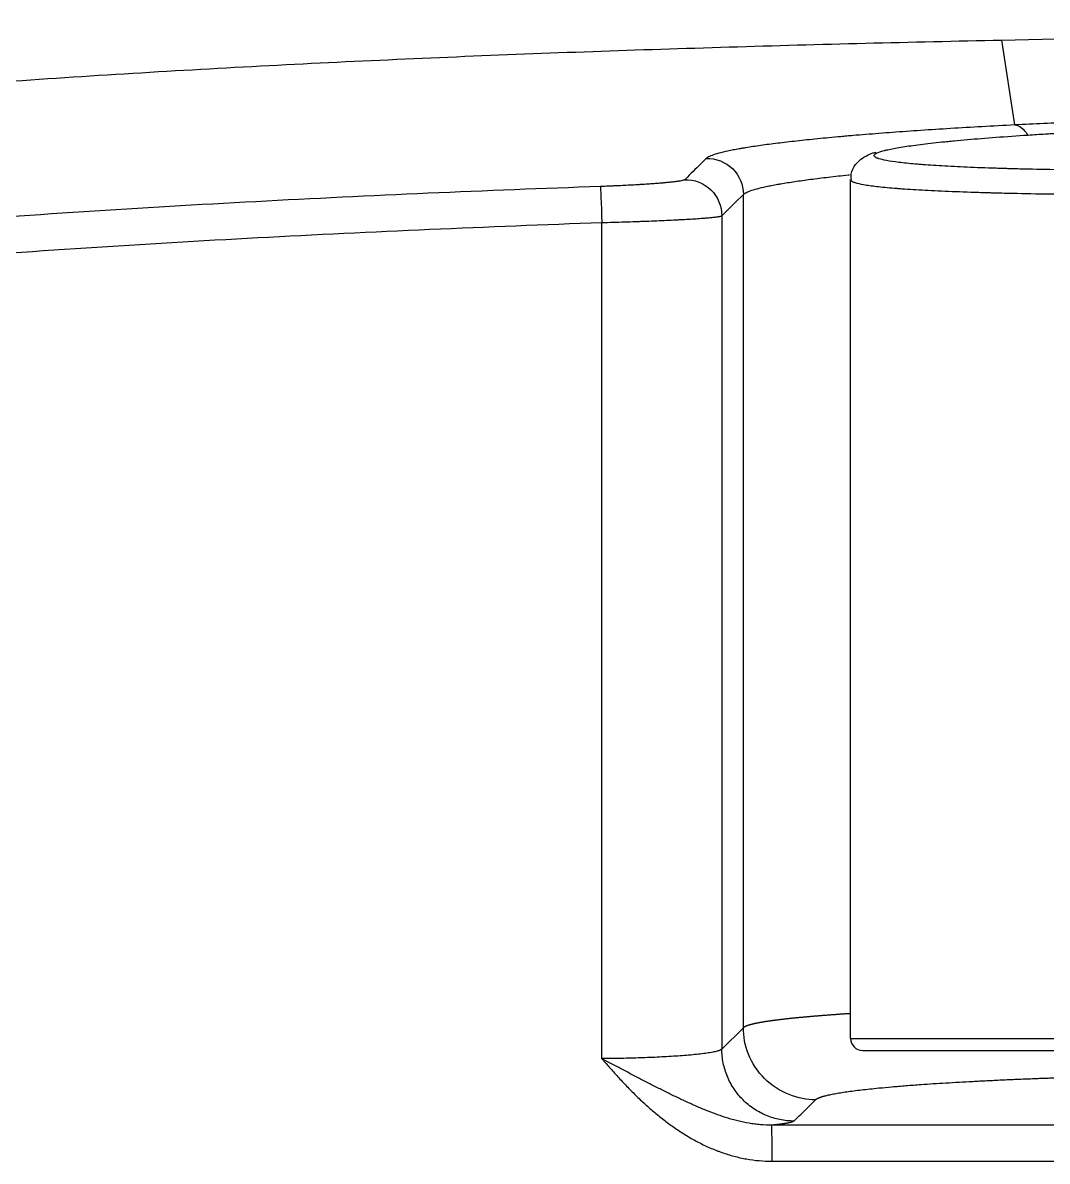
# Model space of a CAD drawing. Header units: millimetres. Extents: x -33000 to 294000, y 0 to 42408.
# Drawn here: x 56845.81 to 56888.43, y 13897.1 to 13944.44 of the extents above; entities that cross this region are included whole.
import ezdxf

# ---------------------------------------------------------------- set-up
doc = ezdxf.new("R2010")
doc.units = ezdxf.units.MM
doc.header["$LTSCALE"] = 50
doc.layers.add('arch', color=8, linetype='Continuous')

msp = doc.modelspace()

# ---------------------------------------------------------------- linework, layer by layer
at = {"layer": 'arch', "linetype": 'Continuous'}
for p, q in [((56887.081, 13940.196), (56886.538, 13943.725)), ((56880.248, 13902.207), (56880.248, 13937.925)), ((56875.786, 13902.654), (56875.786, 13937.305)), ((56874.89, 13936.422), (56874.89, 13901.768)), ((56875.786, 13902.654), (56874.89, 13901.768)), ((56880.248, 13902.207), (56906.768, 13902.207)), ((56880.748, 13901.707), (56906.605, 13901.707))]:
    msp.add_line(p, q, dxfattribs=at)
msp.add_arc((56880.748, 13902.207), 0.5, 180, 270, dxfattribs=at)
at = {"layer": 'arch', "linetype": 'Continuous', "extrusion": (0, 0, -1)}
for centre, major_axis, ratio, start_param, end_param in [((56887.112, 13938.699, 0), (-0.076, 1.498), 0.514192, 0.058252, 0.785639), ((56874.288, 13937.305, 0), (-1.053, 1.068), 0.997304, 0.748443, 2.347461), ((56869.897, 13936.139, 0), (-0.053, 1.499), 0.00001, 0.049886, 1.570771), ((56873.392, 13936.422, 0), (-1.053, 1.068), 0.997302, 0.748005, 2.347892)]:
    msp.add_ellipse(centre, major_axis=major_axis, ratio=ratio, start_param=start_param, end_param=end_param, dxfattribs=at)
at = {"layer": 'arch', "linetype": 'Continuous'}
for points, knots in [([(56886.538, 13943.725, 0), (56892.482, 13943.849, 0), (56898.426, 13943.958, 0), (56910.315, 13944.144, 0), (56916.259, 13944.221, 0), (56925.176, 13944.309, 0), (56928.149, 13944.333, 0), (56934.094, 13944.374, 0), (56937.066, 13944.39, 0), (56945.984, 13944.426, 0), (56951.929, 13944.437, 0), (56963.82, 13944.445, 0), (56972.738, 13944.441, 0), (56981.655, 13944.422, 0), (56987.601, 13944.406, 0), (56990.573, 13944.397, 0), (56999.491, 13944.364, 0), (57005.436, 13944.336, 0), (57014.354, 13944.289, 0), (57017.327, 13944.272, 0), (57023.272, 13944.238, 0), (57026.244, 13944.22, 0), (57029.217, 13944.203, 0)], [0, 0, 0, 0, 0.125, 0.125, 0.25, 0.25, 0.3125, 0.3125, 0.375, 0.375, 0.5, 0.5, 0.625, 0.6875, 0.6875, 0.75, 0.75, 0.875, 0.875, 0.9375, 0.9375, 1, 1, 1, 1]), ([(56841.187, 13941.717, 0), (56843.074, 13941.862, 0), (56844.96, 13941.996, 0), (56848.735, 13942.248, 0), (56852.511, 13942.482, 0), (56856.289, 13942.683, 0), (56860.068, 13942.869, 0), (56861.958, 13942.955, 0), (56865.738, 13943.114, 0), (56867.628, 13943.187, 0), (56871.409, 13943.321, 0), (56873.3, 13943.382, 0), (56878.973, 13943.553, 0), (56882.755, 13943.646, 0), (56886.538, 13943.725, 0)], [0, 0, 0, 0, 0.125, 0.125, 0.25, 0.375, 0.375, 0.5, 0.5, 0.625, 0.625, 0.75, 0.75, 1, 1, 1, 1]), ([(56887.081, 13940.196, 0), (56886.614, 13940.173, 0), (56886.157, 13940.148, 0), (56885.266, 13940.099, 0), (56884.397, 13940.047, 0), (56883.156, 13939.967, 0), (56881.98, 13939.884, 0), (56881.239, 13939.827, 0), (56880.699, 13939.782, 0), (56880.522, 13939.768, 0), (56880.304, 13939.749, 0), (56880.26, 13939.745, 0), (56880.174, 13939.738, 0), (56880.045, 13939.727, 0), (56879.919, 13939.715, 0), (56879.501, 13939.678, 0), (56878.861, 13939.617, 0), (56877.987, 13939.526, 0), (56877.198, 13939.433, 0), (56876.729, 13939.372, 0), (56876.288, 13939.31, 0), (56876.083, 13939.278, 0), (56875.867, 13939.243, 0), (56875.844, 13939.24, 0), (56875.797, 13939.232, 0), (56875.727, 13939.22, 0), (56875.571, 13939.193, 0), (56875.446, 13939.17, 0), (56875.208, 13939.124, 0), (56874.924, 13939.063, 0), (56874.594, 13938.974, 0), (56874.438, 13938.916, 0), (56874.315, 13938.859, 0), (56874.27, 13938.83, 0), (56874.241, 13938.802, 0)], [0, 0, 0, 0, 0.0625, 0.0625, 0.125, 0.1875, 0.25, 0.3125, 0.3125, 0.34375, 0.34375, 0.351563, 0.351563, 0.359375, 0.375, 0.375, 0.4375, 0.5, 0.5625, 0.625, 0.625, 0.6875, 0.6875, 0.695312, 0.695312, 0.703125, 0.71875, 0.75, 0.75, 0.8125, 0.875, 0.9375, 0.9375, 1, 1, 1, 1]), ([(56881.551, 13939.106, 0), (56881.578, 13939.113, 0), (56881.606, 13939.121, 0), (56881.652, 13939.133, 0), (56881.669, 13939.137, 0), (56881.703, 13939.146, 0), (56881.721, 13939.15, 0), (56881.775, 13939.163, 0), (56881.813, 13939.171, 0), (56882.012, 13939.214, 0), (56882.2, 13939.248, 0), (56882.632, 13939.316, 0), (56882.876, 13939.35, 0), (56883.419, 13939.419, 0), (56883.718, 13939.453, 0), (56884.129, 13939.495, 0), (56884.213, 13939.504, 0), (56884.383, 13939.521, 0), (56884.644, 13939.546, 0), (56884.917, 13939.571, 0), (56885.481, 13939.621, 0), (56885.879, 13939.653, 0), (56886.721, 13939.716, 0), (56887.164, 13939.747, 0), (56887.863, 13939.793, 0), (56888.102, 13939.808, 0), (56888.408, 13939.827, 0), (56888.469, 13939.83, 0), (56888.593, 13939.838, 0), (56888.779, 13939.849, 0), (56888.967, 13939.86, 0), (56889.598, 13939.895, 0), (56890.118, 13939.923, 0), (56891.187, 13939.975, 0), (56891.737, 13940, 0), (56892.864, 13940.048, 0), (56893.442, 13940.07, 0), (56894.036, 13940.092, 0)], [0, 0, 0, 0, 0.021526, 0.021526, 0.033175, 0.033175, 0.044823, 0.044823, 0.06812, 0.06812, 0.161308, 0.161308, 0.254496, 0.254496, 0.347684, 0.347684, 0.370981, 0.370981, 0.394278, 0.440872, 0.440872, 0.53406, 0.53406, 0.627248, 0.627248, 0.673842, 0.673842, 0.685491, 0.685491, 0.697139, 0.720436, 0.720436, 0.813624, 0.813624, 0.906812, 0.906812, 1, 1, 1, 1]), ([(56880.281, 13937.924, 0), (56880.269, 13938.001, 0), (56880.255, 13938.235, 0), (56880.453, 13938.576, 0), (56880.697, 13938.806, 0), (56880.941, 13938.943, 0), (56881.118, 13939.016, 0), (56881.258, 13939.053, 0), (56881.302, 13939.062, 0)], [0, 0, 0, 0, 0.075719, 0.245634, 0.40836, 0.601237, 0.878176, 1, 1, 1, 1]), ([(56881.417, 13938.791, 0), (56881.41, 13938.794, 0), (56881.403, 13938.796, 0), (56881.385, 13938.802, 0), (56881.375, 13938.806, 0), (56881.356, 13938.813, 0), (56881.347, 13938.817, 0), (56881.321, 13938.828, 0), (56881.306, 13938.835, 0), (56881.266, 13938.858, 0), (56881.247, 13938.873, 0), (56881.213, 13938.918, 0), (56881.229, 13938.981, 0), (56881.366, 13939.046, 0), (56881.491, 13939.088, 0), (56881.52, 13939.097, 0), (56881.551, 13939.106, 0)], [0, 0, 0, 0, 0.024325, 0.024325, 0.061633, 0.061633, 0.098941, 0.098941, 0.173556, 0.173556, 0.322788, 0.322788, 0.621251, 0.919713, 0.919713, 1, 1, 1, 1]), ([(56874.241, 13938.802, 0), (56874.189, 13938.75, 0), (56874.137, 13938.699, 0), (56873.875, 13938.441, 0), (56873.666, 13938.235, 0), (56873.419, 13937.993, 0), (56873.382, 13937.956, 0), (56873.345, 13937.919, 0)], [0, 0, 0, 0, 0.175122, 0.175122, 0.875608, 0.875608, 1, 1, 1, 1]), ([(56906.427, 13938.502, 0), (56905.833, 13938.483, 0), (56905.235, 13938.465, 0), (56904.027, 13938.433, 0), (56903.418, 13938.417, 0), (56902.19, 13938.389, 0), (56901.571, 13938.377, 0), (56900.791, 13938.362, 0), (56900.635, 13938.36, 0), (56900.321, 13938.354, 0), (56900.164, 13938.351, 0), (56899.693, 13938.344, 0), (56899.38, 13938.339, 0), (56898.911, 13938.333, 0), (56898.754, 13938.33, 0), (56898.442, 13938.326, 0), (56898.285, 13938.324, 0), (56897.817, 13938.319, 0), (56897.508, 13938.316, 0), (56896.584, 13938.307, 0), (56895.977, 13938.302, 0), (56894.78, 13938.296, 0), (56894.189, 13938.295, 0), (56893.316, 13938.295, 0), (56893.027, 13938.295, 0), (56892.597, 13938.296, 0), (56892.382, 13938.296, 0), (56892.169, 13938.297, 0), (56892.027, 13938.298, 0), (56891.956, 13938.298, 0), (56891.322, 13938.301, 0), (56890.777, 13938.306, 0), (56889.721, 13938.317, 0), (56889.211, 13938.324, 0), (56888.225, 13938.342, 0), (56887.749, 13938.352, 0), (56887.177, 13938.366, 0), (56887.064, 13938.369, 0), (56886.896, 13938.374, 0), (56886.84, 13938.375, 0), (56886.729, 13938.379, 0), (56886.454, 13938.387, 0), (56886.188, 13938.395, 0), (56885.57, 13938.417, 0), (56884.796, 13938.448, 0), (56884.121, 13938.485, 0), (56883.651, 13938.515, 0), (56883.501, 13938.525, 0), (56883.285, 13938.541, 0), (56883.215, 13938.546, 0), (56883.112, 13938.554, 0), (56883.078, 13938.557, 0), (56883.011, 13938.563, 0), (56882.978, 13938.565, 0), (56882.685, 13938.591, 0), (56882.454, 13938.614, 0), (56882.052, 13938.663, 0), (56881.88, 13938.688, 0), (56881.605, 13938.74, 0), (56881.499, 13938.765, 0), (56881.417, 13938.791, 0)], [0, 0, 0, 0, 0.055808, 0.055808, 0.111616, 0.111616, 0.167425, 0.167425, 0.181377, 0.181377, 0.195329, 0.195329, 0.223233, 0.223233, 0.237185, 0.237185, 0.251137, 0.251137, 0.279041, 0.279041, 0.334849, 0.334849, 0.390658, 0.390658, 0.418562, 0.418562, 0.432514, 0.43949, 0.43949, 0.446466, 0.446466, 0.502274, 0.502274, 0.558082, 0.558082, 0.613891, 0.613891, 0.627843, 0.627843, 0.634819, 0.634819, 0.641795, 0.669699, 0.669699, 0.725507, 0.781315, 0.781315, 0.80922, 0.80922, 0.823172, 0.823172, 0.830148, 0.830148, 0.837124, 0.837124, 0.892932, 0.892932, 0.94874, 0.94874, 1, 1, 1, 1]), ([(56875.786, 13937.305, 0), (56875.812, 13937.333, 0), (56875.855, 13937.361, 0), (56875.971, 13937.419, 0), (56876.117, 13937.477, 0), (56876.428, 13937.566, 0), (56876.696, 13937.627, 0), (56876.92, 13937.672, 0), (56877.037, 13937.695, 0), (56877.185, 13937.723, 0), (56877.25, 13937.734, 0), (56877.294, 13937.742, 0), (56877.317, 13937.746, 0), (56877.519, 13937.781, 0), (56877.713, 13937.812, 0), (56878.128, 13937.874, 0), (56878.57, 13937.936, 0), (56879.313, 13938.028, 0), (56879.877, 13938.091, 0), (56880.182, 13938.123, 0), (56880.198, 13938.124, 0)], [0, 0, 0, 0, 0.11043, 0.11043, 0.22086, 0.33129, 0.44172, 0.44172, 0.496936, 0.524543, 0.538347, 0.538347, 0.552151, 0.552151, 0.662581, 0.662581, 0.773011, 0.883441, 0.993871, 1, 1, 1, 1]), ([(56869.844, 13937.636, 0), (56865.063, 13937.467, 0), (56860.284, 13937.261, 0), (56853.118, 13936.877, 0), (56850.73, 13936.736, 0), (56845.956, 13936.427, 0), (56843.57, 13936.258, 0), (56841.185, 13936.073, 0)], [0, 0, 0, 0, 0.5, 0.5, 0.75, 0.75, 1, 1, 1, 1]), ([(56873.345, 13937.919, 0), (56873.339, 13937.914, 0), (56873.328, 13937.908, 0), (56873.295, 13937.896, 0), (56873.252, 13937.884, 0), (56873.189, 13937.871, 0), (56873.134, 13937.861, 0), (56873.115, 13937.858, 0), (56873.083, 13937.853, 0), (56873.072, 13937.852, 0), (56873.05, 13937.848, 0), (56872.993, 13937.84, 0), (56872.879, 13937.825, 0), (56872.699, 13937.806, 0), (56872.561, 13937.793, 0), (56872.47, 13937.784, 0), (56872.451, 13937.783, 0), (56872.413, 13937.779, 0), (56872.356, 13937.774, 0), (56872.297, 13937.77, 0), (56872.177, 13937.76, 0), (56872.01, 13937.747, 0), (56871.83, 13937.735, 0), (56871.69, 13937.726, 0), (56871.643, 13937.723, 0), (56871.57, 13937.718, 0), (56871.546, 13937.717, 0), (56871.497, 13937.714, 0), (56871.374, 13937.706, 0), (56871.147, 13937.693, 0), (56870.834, 13937.677, 0), (56870.619, 13937.667, 0), (56870.455, 13937.66, 0), (56870.4, 13937.658, 0), (56870.289, 13937.653, 0), (56870.234, 13937.651, 0), (56870.067, 13937.644, 0), (56869.956, 13937.64, 0), (56869.844, 13937.636, 0)], [0, 0, 0, 0, 0.0625, 0.0625, 0.125, 0.1875, 0.1875, 0.21875, 0.21875, 0.234375, 0.234375, 0.25, 0.3125, 0.375, 0.4375, 0.4375, 0.453125, 0.453125, 0.46875, 0.5, 0.5, 0.5625, 0.625, 0.625, 0.65625, 0.65625, 0.671875, 0.671875, 0.6875, 0.75, 0.8125, 0.875, 0.875, 0.90625, 0.90625, 0.9375, 0.9375, 1, 1, 1, 1]), ([(56880.248, 13937.923, 0), (56880.248, 13937.912, 0), (56880.253, 13937.9, 0), (56880.273, 13937.874, 0), (56880.293, 13937.859, 0), (56880.335, 13937.837, 0), (56880.351, 13937.829, 0), (56880.378, 13937.818, 0), (56880.388, 13937.815, 0), (56880.408, 13937.807, 0), (56880.418, 13937.804, 0), (56880.518, 13937.771, 0), (56880.638, 13937.743, 0), (56880.939, 13937.69, 0), (56881.12, 13937.664, 0), (56881.543, 13937.615, 0), (56881.785, 13937.592, 0), (56882.093, 13937.567, 0), (56882.128, 13937.564, 0), (56882.198, 13937.559, 0), (56882.234, 13937.556, 0), (56882.342, 13937.548, 0), (56882.564, 13937.532, 0), (56882.801, 13937.516, 0), (56883.295, 13937.487, 0), (56884.006, 13937.45, 0), (56884.82, 13937.419, 0), (56885.47, 13937.397, 0), (56885.694, 13937.39, 0), (56885.981, 13937.382, 0), (56886.039, 13937.38, 0), (56886.156, 13937.377, 0), (56886.215, 13937.375, 0), (56886.392, 13937.371, 0), (56886.511, 13937.368, 0), (56887.113, 13937.353, 0), (56887.613, 13937.343, 0), (56888.65, 13937.326, 0), (56889.188, 13937.319, 0), (56890.299, 13937.307, 0), (56890.873, 13937.303, 0), (56891.54, 13937.3, 0), (56891.614, 13937.299, 0), (56891.763, 13937.299, 0), (56891.988, 13937.298, 0), (56892.213, 13937.297, 0), (56892.666, 13937.296, 0), (56892.97, 13937.296, 0), (56893.889, 13937.296, 0), (56894.511, 13937.298, 0), (56895.771, 13937.304, 0), (56896.41, 13937.308, 0), (56897.381, 13937.317, 0), (56897.707, 13937.32, 0), (56898.2, 13937.326, 0), (56898.364, 13937.328, 0), (56898.693, 13937.332, 0), (56898.858, 13937.334, 0), (56899.352, 13937.341, 0), (56899.682, 13937.345, 0), (56900.177, 13937.353, 0), (56900.342, 13937.355, 0), (56900.672, 13937.361, 0), (56900.837, 13937.364, 0), (56901.658, 13937.378, 0), (56902.309, 13937.391, 0), (56903.601, 13937.419, 0), (56904.242, 13937.434, 0), (56905.513, 13937.467, 0), (56906.143, 13937.484, 0), (56906.768, 13937.504, 0)], [0, 0, 0, 0, 0.018747, 0.018747, 0.04457, 0.04457, 0.057481, 0.057481, 0.063936, 0.063936, 0.070392, 0.070392, 0.122037, 0.122037, 0.173682, 0.173682, 0.225327, 0.225327, 0.231782, 0.231782, 0.238238, 0.238238, 0.251149, 0.276972, 0.276972, 0.328616, 0.380261, 0.380261, 0.406084, 0.406084, 0.412539, 0.412539, 0.418995, 0.418995, 0.431906, 0.431906, 0.483551, 0.483551, 0.535196, 0.535196, 0.586841, 0.586841, 0.593297, 0.593297, 0.599752, 0.612663, 0.612663, 0.638486, 0.638486, 0.690131, 0.690131, 0.741776, 0.741776, 0.767598, 0.767598, 0.780509, 0.780509, 0.79342, 0.79342, 0.819243, 0.819243, 0.832154, 0.832154, 0.845065, 0.845065, 0.89671, 0.89671, 0.948355, 0.948355, 1, 1, 1, 1]), ([(56841.301, 13934.58, 0), (56843.681, 13934.764, 0), (56846.062, 13934.933, 0), (56850.825, 13935.241, 0), (56853.208, 13935.382, 0), (56860.358, 13935.765, 0), (56865.127, 13935.97, 0), (56869.897, 13936.139, 0)], [0, 0, 0, 0, 0.25, 0.25, 0.5, 0.5, 1, 1, 1, 1]), ([(56869.897, 13936.139, 0), (56870.057, 13936.143, 0), (56870.215, 13936.147, 0), (56870.529, 13936.156, 0), (56870.841, 13936.165, 0), (56871.147, 13936.175, 0), (56871.375, 13936.183, 0), (56871.451, 13936.185, 0), (56871.564, 13936.189, 0), (56871.602, 13936.191, 0), (56871.676, 13936.193, 0), (56871.713, 13936.195, 0), (56871.897, 13936.202, 0), (56872.185, 13936.213, 0), (56872.457, 13936.225, 0), (56872.723, 13936.237, 0), (56872.852, 13936.243, 0), (56873.009, 13936.251, 0), (56873.04, 13936.253, 0), (56873.102, 13936.256, 0), (56873.193, 13936.261, 0), (56873.281, 13936.266, 0), (56873.453, 13936.275, 0), (56873.67, 13936.288, 0), (56873.866, 13936.301, 0), (56874.005, 13936.311, 0), (56874.049, 13936.315, 0), (56874.114, 13936.32, 0), (56874.135, 13936.321, 0), (56874.177, 13936.325, 0), (56874.198, 13936.326, 0), (56874.297, 13936.335, 0), (56874.443, 13936.348, 0), (56874.561, 13936.36, 0), (56874.666, 13936.373, 0), (56874.711, 13936.38, 0), (56874.769, 13936.389, 0), (56874.786, 13936.392, 0), (56874.817, 13936.398, 0), (56874.831, 13936.401, 0), (56874.866, 13936.41, 0), (56874.882, 13936.416, 0), (56874.89, 13936.422, 0)], [0, 0, 0, 0, 0.0625, 0.0625, 0.125, 0.1875, 0.1875, 0.21875, 0.21875, 0.234375, 0.234375, 0.25, 0.25, 0.3125, 0.375, 0.375, 0.4375, 0.4375, 0.453125, 0.453125, 0.46875, 0.5, 0.5, 0.5625, 0.625, 0.625, 0.65625, 0.65625, 0.671875, 0.671875, 0.6875, 0.6875, 0.75, 0.8125, 0.8125, 0.875, 0.875, 0.90625, 0.90625, 0.9375, 0.9375, 1, 1, 1, 1]), ([(56880.215, 13903.238, 0), (56880.205, 13903.238, 0), (56880.172, 13903.236, 0), (56880.116, 13903.232, 0), (56880.046, 13903.227, 0), (56879.976, 13903.222, 0), (56879.907, 13903.218, 0), (56879.838, 13903.213, 0), (56879.769, 13903.208, 0), (56879.701, 13903.203, 0), (56879.633, 13903.198, 0), (56879.565, 13903.193, 0), (56879.498, 13903.188, 0), (56879.432, 13903.183, 0), (56879.365, 13903.178, 0), (56879.3, 13903.173, 0), (56879.234, 13903.168, 0), (56879.169, 13903.163, 0), (56879.104, 13903.158, 0), (56879.04, 13903.153, 0), (56878.977, 13903.148, 0), (56878.913, 13903.143, 0), (56878.85, 13903.138, 0), (56878.788, 13903.133, 0), (56878.726, 13903.127, 0), (56878.665, 13903.122, 0), (56878.604, 13903.117, 0), (56878.543, 13903.112, 0), (56878.483, 13903.106, 0), (56878.424, 13903.101, 0), (56878.365, 13903.096, 0), (56878.306, 13903.09, 0), (56878.248, 13903.085, 0), (56878.191, 13903.08, 0), (56878.134, 13903.074, 0), (56878.077, 13903.069, 0), (56878.021, 13903.063, 0), (56877.966, 13903.058, 0), (56877.911, 13903.052, 0), (56877.857, 13903.047, 0), (56877.803, 13903.041, 0), (56877.75, 13903.036, 0), (56877.697, 13903.03, 0), (56877.645, 13903.025, 0), (56877.594, 13903.019, 0), (56877.543, 13903.013, 0), (56877.492, 13903.008, 0), (56877.443, 13903.002, 0), (56877.393, 13902.996, 0), (56877.345, 13902.99, 0), (56877.297, 13902.985, 0), (56877.25, 13902.979, 0), (56877.203, 13902.973, 0), (56877.157, 13902.967, 0), (56877.111, 13902.961, 0), (56877.067, 13902.955, 0), (56877.023, 13902.95, 0), (56876.979, 13902.944, 0), (56876.936, 13902.938, 0), (56876.894, 13902.932, 0), (56876.852, 13902.926, 0), (56876.812, 13902.92, 0), (56876.771, 13902.914, 0), (56876.732, 13902.908, 0), (56876.693, 13902.902, 0), (56876.655, 13902.895, 0), (56876.618, 13902.889, 0), (56876.581, 13902.883, 0), (56876.545, 13902.877, 0), (56876.51, 13902.871, 0), (56876.475, 13902.865, 0), (56876.441, 13902.858, 0), (56876.408, 13902.852, 0), (56876.376, 13902.846, 0), (56876.344, 13902.84, 0), (56876.313, 13902.833, 0), (56876.283, 13902.827, 0), (56876.254, 13902.82, 0), (56876.225, 13902.814, 0), (56876.198, 13902.808, 0), (56876.171, 13902.801, 0), (56876.144, 13902.795, 0), (56876.119, 13902.788, 0), (56876.094, 13902.782, 0), (56876.07, 13902.775, 0), (56876.047, 13902.769, 0), (56876.025, 13902.762, 0), (56876.004, 13902.756, 0), (56875.983, 13902.749, 0), (56875.964, 13902.742, 0), (56875.945, 13902.736, 0), (56875.927, 13902.729, 0), (56875.909, 13902.722, 0), (56875.893, 13902.716, 0), (56875.878, 13902.709, 0), (56875.863, 13902.702, 0), (56875.849, 13902.695, 0), (56875.836, 13902.688, 0), (56875.824, 13902.682, 0), (56875.813, 13902.675, 0), (56875.803, 13902.668, 0), (56875.794, 13902.661, 0), (56875.788, 13902.656, 0), (56875.786, 13902.654, 0)], [0, 0, 0, 0, 0.003521, 0.012494, 0.021487, 0.0305, 0.039533, 0.048586, 0.057659, 0.066752, 0.075865, 0.084999, 0.094152, 0.103325, 0.112518, 0.121732, 0.130965, 0.140219, 0.149492, 0.158786, 0.168099, 0.177433, 0.186786, 0.19616, 0.205554, 0.214967, 0.224401, 0.233855, 0.243329, 0.252823, 0.262337, 0.271871, 0.281425, 0.290999, 0.300593, 0.310207, 0.319841, 0.329495, 0.339169, 0.348863, 0.358578, 0.368312, 0.378066, 0.387841, 0.397635, 0.40745, 0.417284, 0.427139, 0.437013, 0.446908, 0.456823, 0.466757, 0.476712, 0.486687, 0.496682, 0.506697, 0.516732, 0.526786, 0.536861, 0.546956, 0.557072, 0.567207, 0.577362, 0.587537, 0.597732, 0.607947, 0.618183, 0.628438, 0.638713, 0.649009, 0.659324, 0.66966, 0.680015, 0.690391, 0.700786, 0.711202, 0.721638, 0.732094, 0.742569, 0.753065, 0.763581, 0.774117, 0.784673, 0.795249, 0.805845, 0.816461, 0.827097, 0.837753, 0.848429, 0.859125, 0.869842, 0.880578, 0.891334, 0.902111, 0.912907, 0.923724, 0.93456, 0.945417, 0.956293, 0.96719, 0.978107, 0.989043, 1, 1, 1, 1]), ([(56874.89, 13901.768, 0), (56874.88, 13901.752, 0), (56874.858, 13901.736, 0), (56874.792, 13901.705, 0), (56874.748, 13901.69, 0), (56874.642, 13901.661, 0), (56874.58, 13901.647, 0), (56874.438, 13901.62, 0), (56874.358, 13901.607, 0), (56874.185, 13901.582, 0), (56874.092, 13901.57, 0), (56873.892, 13901.548, 0), (56873.787, 13901.537, 0), (56873.567, 13901.516, 0), (56873.452, 13901.506, 0), (56873.214, 13901.487, 0), (56873.092, 13901.478, 0), (56872.842, 13901.462, 0), (56872.715, 13901.454, 0), (56872.457, 13901.439, 0), (56872.326, 13901.432, 0), (56872.063, 13901.42, 0), (56871.931, 13901.414, 0), (56871.667, 13901.403, 0), (56871.535, 13901.399, 0), (56871.141, 13901.386, 0), (56870.881, 13901.379, 0), (56870.377, 13901.37, 0), (56870.132, 13901.368, 0), (56869.897, 13901.367, 0)], [0, 0, 0, 0, 0.0625, 0.0625, 0.125, 0.125, 0.1875, 0.1875, 0.25, 0.25, 0.3125, 0.3125, 0.375, 0.375, 0.4375, 0.4375, 0.5, 0.5, 0.5625, 0.5625, 0.625, 0.625, 0.6875, 0.6875, 0.75, 0.75, 0.875, 0.875, 1, 1, 1, 1]), ([(56877.889, 13898.772, 0), (56877.694, 13898.772, 0), (56877.498, 13898.792, 0), (56877.113, 13898.869, 0), (56876.925, 13898.926, 0), (56876.563, 13899.077, 0), (56876.389, 13899.17, 0), (56876.063, 13899.388, 0), (56875.91, 13899.513, 0), (56875.633, 13899.79, 0), (56875.508, 13899.942, 0), (56875.289, 13900.268, 0), (56875.196, 13900.442, 0), (56875.046, 13900.804, 0), (56874.988, 13900.992, 0), (56874.911, 13901.376, 0), (56874.891, 13901.572, 0), (56874.89, 13901.768, 0)], [0, 0, 0, 0, 0.125, 0.125, 0.25, 0.25, 0.375, 0.375, 0.5, 0.5, 0.625, 0.625, 0.75, 0.75, 0.875, 0.875, 1, 1, 1, 1]), ([(56869.895, 13901.367, 0), (56869.897, 13901.365, 0), (56869.898, 13901.363, 0), (56869.9, 13901.359, 0), (56869.901, 13901.358, 0), (56869.902, 13901.356, 0), (56869.902, 13901.356, 0), (56869.902, 13901.356, 0), (56869.903, 13901.356, 0), (56869.903, 13901.355, 0), (56869.903, 13901.355, 0), (56869.904, 13901.354, 0), (56869.909, 13901.35, 0), (56869.913, 13901.346, 0), (56869.924, 13901.334, 0), (56869.931, 13901.325, 0), (56869.953, 13901.3, 0), (56869.968, 13901.283, 0), (56870.012, 13901.233, 0), (56870.042, 13901.199, 0), (56870.13, 13901.099, 0), (56870.189, 13901.032, 0), (56870.367, 13900.832, 0), (56870.486, 13900.699, 0), (56870.728, 13900.436, 0), (56870.85, 13900.306, 0), (56871.098, 13900.05, 0), (56871.224, 13899.923, 0), (56871.48, 13899.675, 0), (56871.611, 13899.553, 0), (56871.875, 13899.314, 0), (56872.01, 13899.198, 0), (56872.216, 13899.027, 0), (56872.285, 13898.97, 0), (56872.425, 13898.859, 0), (56872.495, 13898.804, 0), (56872.708, 13898.643, 0), (56872.853, 13898.539, 0), (56873.146, 13898.34, 0), (56873.295, 13898.244, 0), (56873.598, 13898.062, 0), (56873.752, 13897.975, 0), (56874.066, 13897.811, 0), (56874.225, 13897.735, 0), (56874.47, 13897.628, 0), (56874.593, 13897.577, 0), (56874.719, 13897.529, 0), (56874.803, 13897.497, 0), (56874.845, 13897.482, 0), (56875.056, 13897.408, 0), (56875.226, 13897.355, 0), (56875.569, 13897.265, 0), (56875.742, 13897.226, 0), (56876.09, 13897.164, 0), (56876.266, 13897.141, 0), (56876.619, 13897.109, 0), (56876.798, 13897.101, 0), (56876.977, 13897.102, 0)], [0, 0, 0, 0, 0.000977, 0.000977, 0.001465, 0.001587, 0.001587, 0.001617, 0.001617, 0.001648, 0.001709, 0.001953, 0.001953, 0.003906, 0.003906, 0.007812, 0.007812, 0.015625, 0.015625, 0.03125, 0.03125, 0.0625, 0.0625, 0.125, 0.125, 0.1875, 0.1875, 0.25, 0.25, 0.3125, 0.3125, 0.375, 0.375, 0.40625, 0.40625, 0.4375, 0.4375, 0.5, 0.5, 0.5625, 0.5625, 0.625, 0.625, 0.6875, 0.6875, 0.71875, 0.734375, 0.734375, 0.75, 0.75, 0.8125, 0.8125, 0.875, 0.875, 0.9375, 0.9375, 1, 1, 1, 1]), ([(56876.974, 13898.6, 0), (56876.812, 13898.598, 0), (56876.652, 13898.604, 0), (56876.414, 13898.624, 0), (56876.335, 13898.633, 0), (56876.178, 13898.653, 0), (56876.099, 13898.665, 0), (56875.865, 13898.705, 0), (56875.71, 13898.737, 0), (56875.479, 13898.794, 0), (56875.402, 13898.814, 0), (56875.249, 13898.857, 0), (56875.172, 13898.88, 0), (56875.021, 13898.927, 0), (56874.946, 13898.952, 0), (56874.796, 13899.003, 0), (56874.721, 13899.029, 0), (56874.499, 13899.111, 0), (56874.352, 13899.168, 0), (56874.133, 13899.258, 0), (56874.06, 13899.288, 0), (56873.915, 13899.35, 0), (56873.843, 13899.381, 0), (56873.626, 13899.476, 0), (56873.482, 13899.542, 0), (56873.194, 13899.676, 0), (56873.051, 13899.744, 0), (56872.836, 13899.848, 0), (56872.765, 13899.883, 0), (56872.622, 13899.953, 0), (56872.55, 13899.989, 0), (56872.336, 13900.096, 0), (56872.193, 13900.168, 0), (56871.978, 13900.277, 0), (56871.907, 13900.313, 0), (56871.763, 13900.386, 0), (56871.692, 13900.423, 0), (56871.477, 13900.534, 0), (56871.333, 13900.609, 0), (56871.047, 13900.76, 0), (56870.903, 13900.836, 0), (56870.616, 13900.988, 0), (56870.472, 13901.064, 0), (56870.256, 13901.178, 0), (56870.184, 13901.216, 0), (56870.076, 13901.273, 0), (56870.04, 13901.292, 0), (56869.985, 13901.32, 0), (56869.967, 13901.329, 0), (56869.94, 13901.343, 0), (56869.931, 13901.348, 0), (56869.917, 13901.355, 0), (56869.913, 13901.357, 0), (56869.908, 13901.359, 0), (56869.907, 13901.359, 0), (56869.907, 13901.359, 0), (56869.906, 13901.36, 0), (56869.906, 13901.36, 0), (56869.904, 13901.361, 0), (56869.903, 13901.362, 0), (56869.899, 13901.364, 0), (56869.897, 13901.366, 0), (56869.895, 13901.367, 0)], [0, 0, 0, 0, 0.0625, 0.0625, 0.09375, 0.09375, 0.125, 0.125, 0.1875, 0.1875, 0.21875, 0.21875, 0.25, 0.25, 0.28125, 0.28125, 0.3125, 0.3125, 0.375, 0.375, 0.40625, 0.40625, 0.4375, 0.4375, 0.5, 0.5, 0.5625, 0.5625, 0.59375, 0.59375, 0.625, 0.625, 0.6875, 0.6875, 0.71875, 0.71875, 0.75, 0.75, 0.8125, 0.8125, 0.875, 0.875, 0.9375, 0.9375, 0.96875, 0.96875, 0.984375, 0.984375, 0.992188, 0.992188, 0.996094, 0.996094, 0.998047, 0.998047, 0.998169, 0.998169, 0.998291, 0.998291, 0.998535, 0.999023, 0.999023, 1, 1, 1, 1]), ([(56878.786, 13899.658, 0), (56878.788, 13899.659, 0), (56878.79, 13899.662, 0), (56878.795, 13899.666, 0), (56878.799, 13899.669, 0), (56878.804, 13899.673, 0), (56878.809, 13899.677, 0), (56878.815, 13899.681, 0), (56878.82, 13899.684, 0), (56878.826, 13899.688, 0), (56878.832, 13899.692, 0), (56878.838, 13899.696, 0), (56878.844, 13899.699, 0), (56878.851, 13899.703, 0), (56878.858, 13899.707, 0), (56878.865, 13899.71, 0), (56878.872, 13899.714, 0), (56878.879, 13899.718, 0), (56878.887, 13899.722, 0), (56878.895, 13899.725, 0), (56878.903, 13899.729, 0), (56878.911, 13899.733, 0), (56878.92, 13899.736, 0), (56878.929, 13899.74, 0), (56878.937, 13899.744, 0), (56878.947, 13899.747, 0), (56878.956, 13899.751, 0), (56878.966, 13899.755, 0), (56878.975, 13899.758, 0), (56878.985, 13899.762, 0), (56878.996, 13899.766, 0), (56879.006, 13899.769, 0), (56879.017, 13899.773, 0), (56879.028, 13899.777, 0), (56879.039, 13899.78, 0), (56879.05, 13899.784, 0), (56879.061, 13899.788, 0), (56879.073, 13899.791, 0), (56879.085, 13899.795, 0), (56879.097, 13899.799, 0), (56879.11, 13899.802, 0), (56879.122, 13899.806, 0), (56879.135, 13899.809, 0), (56879.148, 13899.813, 0), (56879.161, 13899.817, 0), (56879.175, 13899.82, 0), (56879.188, 13899.824, 0), (56879.251, 13899.84, 0), (56879.374, 13899.869, 0), (56879.579, 13899.91, 0), (56879.815, 13899.951, 0), (56880.079, 13899.991, 0), (56880.372, 13900.031, 0), (56880.693, 13900.07, 0), (56881.042, 13900.109, 0), (56881.459, 13900.152, 0), (56881.955, 13900.197, 0), (56882.543, 13900.246, 0), (56883.122, 13900.289, 0), (56883.68, 13900.327, 0), (56884.205, 13900.36, 0), (56884.753, 13900.392, 0), (56885.324, 13900.424, 0), (56885.916, 13900.454, 0), (56886.528, 13900.483, 0), (56887.159, 13900.511, 0), (56887.631, 13900.53, 0), (56887.93, 13900.542, 0), (56888.047, 13900.546, 0), (56888.165, 13900.551, 0), (56888.283, 13900.555, 0), (56888.402, 13900.56, 0), (56888.522, 13900.564, 0), (56888.641, 13900.568, 0), (56888.762, 13900.573, 0), (56888.883, 13900.577, 0), (56889.004, 13900.581, 0), (56889.126, 13900.585, 0), (56889.207, 13900.588, 0), (56889.248, 13900.589, 0)], [0, 0, 0, 0, 0.003412, 0.006821, 0.010227, 0.01363, 0.01703, 0.020427, 0.023821, 0.027212, 0.030601, 0.033986, 0.037369, 0.040748, 0.044125, 0.0475, 0.050871, 0.05424, 0.057607, 0.06097, 0.064332, 0.06769, 0.071047, 0.0744, 0.077752, 0.0811, 0.084447, 0.087791, 0.091133, 0.094473, 0.09781, 0.101145, 0.104478, 0.107809, 0.111138, 0.114465, 0.11779, 0.121112, 0.124433, 0.127752, 0.131069, 0.134384, 0.137697, 0.141009, 0.144318, 0.147626, 0.150933, 0.154237, 0.192347, 0.230438, 0.268563, 0.306777, 0.345068, 0.383323, 0.421594, 0.459933, 0.510938, 0.561875, 0.612871, 0.651116, 0.689316, 0.727523, 0.765792, 0.804097, 0.842347, 0.880594, 0.91889, 0.925666, 0.932438, 0.939206, 0.945971, 0.952733, 0.959492, 0.966248, 0.973002, 0.979754, 0.986504, 0.993252, 1, 1, 1, 1]), ([(56877.889, 13898.772, 0), (56878.039, 13898.919, 0), (56878.337, 13899.214, 0), (56878.636, 13899.51, 0), (56878.786, 13899.658, 0)], [0, 0, 0, 0, 0.498903, 1, 1, 1, 1]), ([(56877.889, 13898.772, 0), (56877.889, 13898.771, 0), (56877.887, 13898.77, 0), (56877.885, 13898.767, 0), (56877.882, 13898.765, 0), (56877.879, 13898.763, 0), (56877.876, 13898.761, 0), (56877.872, 13898.758, 0), (56877.868, 13898.756, 0), (56877.865, 13898.754, 0), (56877.86, 13898.752, 0), (56877.856, 13898.75, 0), (56877.851, 13898.747, 0), (56877.847, 13898.745, 0), (56877.842, 13898.743, 0), (56877.836, 13898.741, 0), (56877.831, 13898.739, 0), (56877.825, 13898.737, 0), (56877.82, 13898.734, 0), (56877.814, 13898.732, 0), (56877.807, 13898.73, 0), (56877.801, 13898.728, 0), (56877.794, 13898.726, 0), (56877.787, 13898.724, 0), (56877.781, 13898.722, 0), (56877.773, 13898.72, 0), (56877.766, 13898.718, 0), (56877.759, 13898.716, 0), (56877.751, 13898.714, 0), (56877.743, 13898.711, 0), (56877.735, 13898.709, 0), (56877.727, 13898.707, 0), (56877.718, 13898.705, 0), (56877.71, 13898.703, 0), (56877.701, 13898.701, 0), (56877.692, 13898.699, 0), (56877.683, 13898.697, 0), (56877.674, 13898.696, 0), (56877.665, 13898.694, 0), (56877.656, 13898.692, 0), (56877.646, 13898.69, 0), (56877.636, 13898.688, 0), (56877.627, 13898.686, 0), (56877.617, 13898.684, 0), (56877.607, 13898.682, 0), (56877.596, 13898.68, 0), (56877.586, 13898.678, 0), (56877.575, 13898.676, 0), (56877.565, 13898.675, 0), (56877.554, 13898.673, 0), (56877.543, 13898.671, 0), (56877.532, 13898.669, 0), (56877.521, 13898.667, 0), (56877.51, 13898.665, 0), (56877.499, 13898.664, 0), (56877.487, 13898.662, 0), (56877.476, 13898.66, 0), (56877.464, 13898.658, 0), (56877.453, 13898.657, 0), (56877.441, 13898.655, 0), (56877.429, 13898.653, 0), (56877.417, 13898.651, 0), (56877.405, 13898.65, 0), (56877.392, 13898.648, 0), (56877.38, 13898.646, 0), (56877.368, 13898.645, 0), (56877.355, 13898.643, 0), (56877.345, 13898.641, 0), (56877.337, 13898.64, 0), (56877.329, 13898.639, 0), (56877.319, 13898.638, 0), (56877.308, 13898.637, 0), (56877.294, 13898.635, 0), (56877.278, 13898.633, 0), (56877.259, 13898.631, 0), (56877.239, 13898.628, 0), (56877.215, 13898.625, 0), (56877.189, 13898.622, 0), (56877.161, 13898.619, 0), (56877.129, 13898.616, 0), (56877.095, 13898.612, 0), (56877.058, 13898.608, 0), (56877.017, 13898.604, 0), (56876.989, 13898.601, 0), (56876.974, 13898.6, 0)], [0, 0, 0, 0, 0.012706, 0.025369, 0.037989, 0.050565, 0.063098, 0.075587, 0.088033, 0.100436, 0.112796, 0.125113, 0.137387, 0.149618, 0.161805, 0.17395, 0.186052, 0.198111, 0.210128, 0.222101, 0.234032, 0.24592, 0.257765, 0.269567, 0.281327, 0.293044, 0.304718, 0.316349, 0.327938, 0.339485, 0.350988, 0.362449, 0.373867, 0.385243, 0.396576, 0.407866, 0.419114, 0.430319, 0.441482, 0.452601, 0.463679, 0.474713, 0.485705, 0.496654, 0.507561, 0.518425, 0.529246, 0.540025, 0.550761, 0.561454, 0.572105, 0.582712, 0.593277, 0.6038, 0.61428, 0.624717, 0.635111, 0.645462, 0.655771, 0.666037, 0.67626, 0.68644, 0.696578, 0.706673, 0.716725, 0.726734, 0.7367, 0.746623, 0.75094, 0.756792, 0.764181, 0.773106, 0.783567, 0.795565, 0.809098, 0.824168, 0.840774, 0.858915, 0.878592, 0.899804, 0.922552, 0.946834, 0.97265, 1, 1, 1, 1]), ([(56876.978, 13897.102, 0), (56876.977, 13897.196, 0), (56876.977, 13897.291, 0), (56876.977, 13897.478, 0), (56876.977, 13897.569, 0), (56876.977, 13897.746, 0), (56876.977, 13897.831, 0), (56876.977, 13897.99, 0), (56876.977, 13898.066, 0), (56876.976, 13898.203, 0), (56876.976, 13898.266, 0), (56876.976, 13898.376, 0), (56876.976, 13898.424, 0), (56876.976, 13898.504, 0), (56876.976, 13898.535, 0), (56876.976, 13898.581, 0), (56876.976, 13898.595, 0), (56876.976, 13898.6, 0)], [0, 0, 0, 0, 0.125, 0.125, 0.25, 0.25, 0.375, 0.375, 0.5, 0.5, 0.625, 0.625, 0.75, 0.75, 0.875, 0.875, 1, 1, 1, 1])]:
    msp.add_open_spline(points, degree=3, knots=knots, dxfattribs=at)
for points in [[(56892.084, 13940.413, 0), (56891.209, 13940.381, 0), (56889.501, 13940.313, 0), (56887.874, 13940.237, 0), (56887.081, 13940.196, 0)], [(56874.89, 13936.422, 0), (56875.189, 13936.716, 0), (56875.487, 13937.011, 0), (56875.786, 13937.305, 0)], [(56869.897, 13901.367, 0), (56869.897, 13912.958, 0), (56869.897, 13924.548, 0), (56869.897, 13936.139, 0)], [(56878.786, 13899.658, 0), (56878.433, 13899.658, 0), (56877.671, 13899.787, 0), (56876.605, 13900.474, 0), (56875.916, 13901.539, 0), (56875.787, 13902.301, 0), (56875.786, 13902.654, 0)], [(56894.232, 13898.606, 0), (56888.48, 13898.609, 0), (56882.728, 13898.605, 0), (56876.976, 13898.6, 0)], [(56876.977, 13897.102, 0), (56882.729, 13897.107, 0), (56888.48, 13897.111, 0), (56894.232, 13897.108, 0)]]:
    msp.add_open_spline(points, degree=3, dxfattribs=at)

doc.saveas('drawing.dxf')
